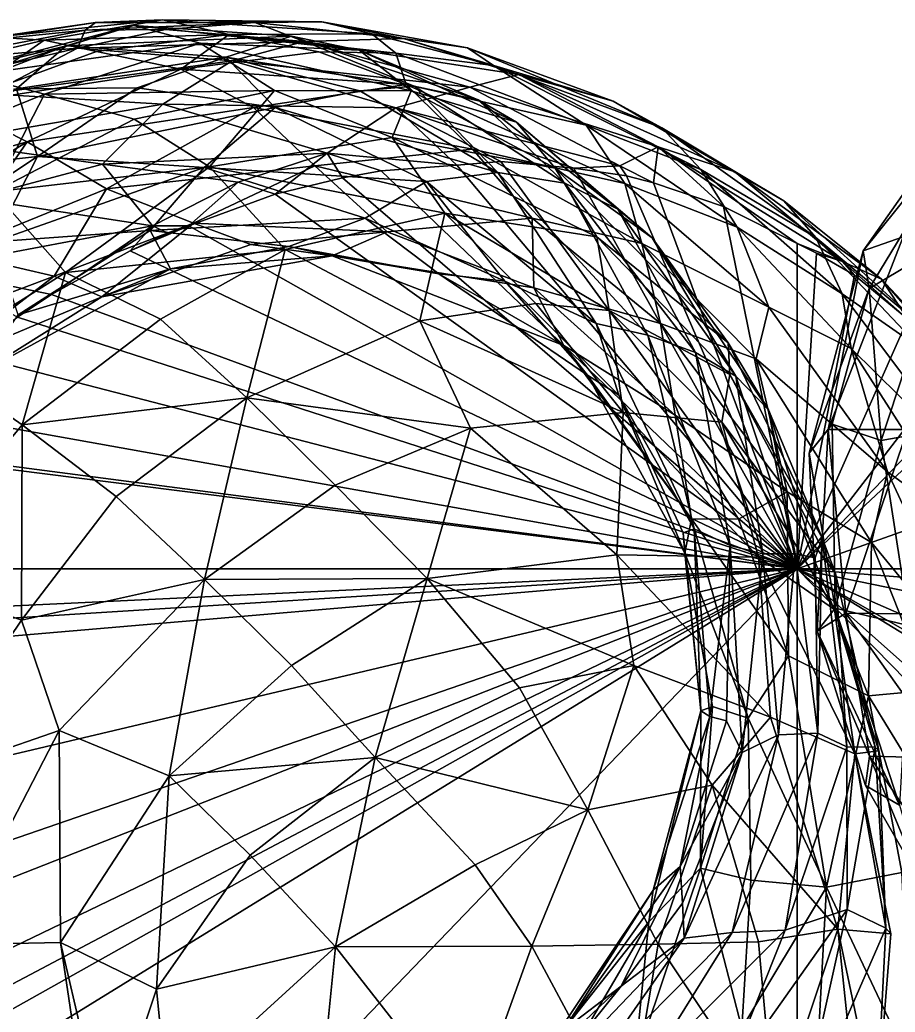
# Model space of a CAD drawing. Extents: x 373697 to 374058, y 6959904 to 6960301.
# Drawn here: x 373824.06 to 373846.05, y 6959984.51 to 6960009.44 of the extents above; entities that cross this region are included whole.
import ezdxf

# ---------------------------------------------------------------- set-up
doc = ezdxf.new("R2010")
doc.units = 0
doc.layers.add('Bht_Fk', color=7, linetype='CONTINUOUS')

msp = doc.modelspace()

# ---------------------------------------------------------------- linework, layer by layer
at = {"layer": 'Bht_Fk'}
for points in [[(373825.965, 6960009.377, 220.707), (373825.701, 6960009.181, 222.313), (373822.806, 6960008.89, 219.783)], [(373823.414, 6960009.005, 218.268), (373825.965, 6960009.377, 220.707), (373822.806, 6960008.89, 219.783)], [(373823.414, 6960009.005, 218.268), (373827.647, 6960009.444, 219.484), (373825.965, 6960009.377, 220.707)], [(373823.414, 6960009.005, 218.268), (373824.671, 6960008.934, 217.327), (373827.647, 6960009.444, 219.484)], [(373824.671, 6960008.934, 217.327), (373829.323, 6960009.075, 218.237), (373827.647, 6960009.444, 219.484)], [(373829.964, 6960009.377, 223.571), (373827.719, 6960009.201, 223.755), (373825.701, 6960009.181, 222.313)], [(373825.965, 6960009.377, 220.707), (373829.964, 6960009.377, 223.571), (373825.701, 6960009.181, 222.313)], [(373825.965, 6960009.377, 220.707), (373827.647, 6960009.444, 219.484), (373831.648, 6960009.397, 222.347)], [(373825.965, 6960009.377, 220.707), (373831.648, 6960009.397, 222.347), (373829.964, 6960009.377, 223.571)], [(373827.647, 6960009.444, 219.484), (373832.901, 6960009.091, 220.996), (373831.648, 6960009.397, 222.347)], [(373827.647, 6960009.444, 219.484), (373829.323, 6960009.075, 218.237), (373832.901, 6960009.091, 220.996)], [(373827.719, 6960009.201, 223.755), (373829.964, 6960009.377, 223.571), (373831.207, 6960008.903, 225.801)], [(373829.964, 6960009.377, 223.571), (373831.648, 6960009.397, 222.347), (373833.698, 6960008.977, 225.004)], [(373829.964, 6960009.377, 223.571), (373833.698, 6960008.977, 225.004), (373831.207, 6960008.903, 225.801)], [(373831.648, 6960009.397, 222.347), (373835.305, 6960008.739, 223.764), (373833.698, 6960008.977, 225.004)], [(373831.648, 6960009.397, 222.347), (373832.901, 6960009.091, 220.996), (373835.305, 6960008.739, 223.764)], [(373826.918, 6960009.306, 197.277), (373825.228, 6960008.792, 198.491), (373821.613, 6960007.904, 195.691)], [(373822.871, 6960008.053, 194.332), (373826.918, 6960009.306, 197.277), (373821.613, 6960007.904, 195.691)], [(373821.618, 6960008.404, 221.112), (373825.701, 6960009.181, 222.313), (373825.509, 6960008.734, 223.904)], [(373822.806, 6960008.89, 219.783), (373825.701, 6960009.181, 222.313), (373821.618, 6960008.404, 221.112)], [(373822.871, 6960008.053, 194.332), (373828.587, 6960008.861, 196.037), (373826.918, 6960009.306, 197.277)], [(373825.228, 6960008.792, 198.491), (373826.918, 6960009.306, 197.277), (373830.889, 6960009.034, 200.118)], [(373825.509, 6960008.734, 223.904), (373827.719, 6960009.201, 223.755), (373831.207, 6960008.903, 225.801)], [(373825.701, 6960009.181, 222.313), (373827.719, 6960009.201, 223.755), (373825.509, 6960008.734, 223.904)], [(373832.582, 6960008.68, 198.893), (373830.889, 6960009.034, 200.118), (373826.918, 6960009.306, 197.277)], [(373828.587, 6960008.861, 196.037), (373832.582, 6960008.68, 198.893), (373826.918, 6960009.306, 197.277)], [(373821.064, 6960008.081, 215.931), (373824.671, 6960008.934, 217.327), (373823.414, 6960009.005, 218.268)], [(373824.671, 6960008.934, 217.327), (373821.064, 6960008.081, 215.931), (373822.368, 6960007.328, 214.447)], [(373822.368, 6960007.328, 214.447), (373825.989, 6960008.649, 216.477), (373824.671, 6960008.934, 217.327)], [(373824.681, 6960007.578, 193.386), (373828.587, 6960008.861, 196.037), (373822.871, 6960008.053, 194.332)], [(373829.323, 6960009.075, 218.237), (373824.671, 6960008.934, 217.327), (373825.989, 6960008.649, 216.477)], [(373824.681, 6960007.578, 193.386), (373830.454, 6960007.669, 195.036), (373828.587, 6960008.861, 196.037)], [(373830.889, 6960009.034, 200.118), (373829.235, 6960008.507, 201.365), (373825.228, 6960008.792, 198.491)], [(373825.509, 6960008.734, 223.904), (373831.207, 6960008.903, 225.801), (373829.393, 6960008.414, 226.687)], [(373829.323, 6960009.075, 218.237), (373825.989, 6960008.649, 216.477), (373828.106, 6960008.205, 216.003)], [(373829.323, 6960009.075, 218.237), (373828.106, 6960008.205, 216.003), (373831.572, 6960008.642, 218.053)], [(373833.894, 6960007.658, 197.52), (373832.582, 6960008.68, 198.893), (373828.587, 6960008.861, 196.037)], [(373830.454, 6960007.669, 195.036), (373833.894, 6960007.658, 197.52), (373828.587, 6960008.861, 196.037)], [(373833.966, 6960007.78, 202.286), (373829.235, 6960008.507, 201.365), (373830.889, 6960009.034, 200.118)], [(373829.323, 6960009.075, 218.237), (373833.502, 6960008.603, 219.455), (373832.901, 6960009.091, 220.996)], [(373833.502, 6960008.603, 219.455), (373829.323, 6960009.075, 218.237), (373831.572, 6960008.642, 218.053)], [(373829.393, 6960008.414, 226.687), (373831.207, 6960008.903, 225.801), (373835.363, 6960007.749, 228.562)], [(373835.57, 6960007.434, 200.98), (373833.966, 6960007.78, 202.286), (373830.889, 6960009.034, 200.118)], [(373832.582, 6960008.68, 198.893), (373835.57, 6960007.434, 200.98), (373830.889, 6960009.034, 200.118)], [(373831.207, 6960008.903, 225.801), (373833.698, 6960008.977, 225.004), (373836.592, 6960008.073, 227.054)], [(373831.207, 6960008.903, 225.801), (373836.592, 6960008.073, 227.054), (373835.363, 6960007.749, 228.562)], [(373835.96, 6960008.3, 221.832), (373835.305, 6960008.739, 223.764), (373832.901, 6960009.091, 220.996)], [(373835.96, 6960008.3, 221.832), (373832.901, 6960009.091, 220.996), (373833.502, 6960008.603, 219.455)], [(373833.698, 6960008.977, 225.004), (373838.965, 6960007.4, 226.186), (373836.592, 6960008.073, 227.054)], [(373833.698, 6960008.977, 225.004), (373835.305, 6960008.739, 223.764), (373838.965, 6960007.4, 226.186)], [(373819.634, 6960007.348, 222.3), (373825.509, 6960008.734, 223.904), (373823.307, 6960007.585, 225.086)], [(373821.618, 6960008.404, 221.112), (373825.509, 6960008.734, 223.904), (373819.634, 6960007.348, 222.3)], [(373825.228, 6960008.792, 198.491), (373823.974, 6960007.71, 199.371), (373821.236, 6960007.26, 197.289)], [(373821.236, 6960007.26, 197.289), (373821.613, 6960007.904, 195.691), (373825.228, 6960008.792, 198.491)], [(373825.989, 6960008.649, 216.477), (373822.368, 6960007.328, 214.447), (373828.106, 6960008.205, 216.003)], [(373825.509, 6960008.734, 223.904), (373829.393, 6960008.414, 226.687), (373823.307, 6960007.585, 225.086)], [(373829.235, 6960008.507, 201.365), (373823.974, 6960007.71, 199.371), (373825.228, 6960008.792, 198.491)], [(373831.572, 6960008.642, 218.053), (373828.106, 6960008.205, 216.003), (373833.768, 6960007.822, 217.848)], [(373833.502, 6960008.603, 219.455), (373831.572, 6960008.642, 218.053), (373833.768, 6960007.822, 217.848)], [(373836.539, 6960006.869, 199.97), (373835.57, 6960007.434, 200.98), (373832.582, 6960008.68, 198.893)], [(373833.894, 6960007.658, 197.52), (373836.539, 6960006.869, 199.97), (373832.582, 6960008.68, 198.893)], [(373838.284, 6960006.8, 220.772), (373833.502, 6960008.603, 219.455), (373833.768, 6960007.822, 217.848)], [(373833.502, 6960008.603, 219.455), (373838.284, 6960006.8, 220.772), (373835.96, 6960008.3, 221.832)], [(373835.305, 6960008.739, 223.764), (373840.189, 6960006.728, 224.679), (373838.965, 6960007.4, 226.186)], [(373835.96, 6960008.3, 221.832), (373840.189, 6960006.728, 224.679), (373835.305, 6960008.739, 223.764)], [(373829.393, 6960008.414, 226.687), (373827.651, 6960007.324, 227.97), (373823.307, 6960007.585, 225.086)], [(373829.235, 6960008.507, 201.365), (373827.005, 6960007.736, 201.537), (373823.974, 6960007.71, 199.371)], [(373829.235, 6960008.507, 201.365), (373830.471, 6960007.24, 203.514), (373827.005, 6960007.736, 201.537)], [(373829.393, 6960008.414, 226.687), (373833.508, 6960007.231, 229.624), (373827.651, 6960007.324, 227.97)], [(373830.471, 6960007.24, 203.514), (373829.235, 6960008.507, 201.365), (373832.603, 6960007.657, 203.135)], [(373833.966, 6960007.78, 202.286), (373832.603, 6960007.657, 203.135), (373829.235, 6960008.507, 201.365)], [(373829.393, 6960008.414, 226.687), (373835.363, 6960007.749, 228.562), (373833.508, 6960007.231, 229.624)], [(373828.106, 6960008.205, 216.003), (373822.368, 6960007.328, 214.447), (373824.247, 6960006.38, 213.329)], [(373828.106, 6960008.205, 216.003), (373824.247, 6960006.38, 213.329), (373829.929, 6960007.242, 215.065)], [(373833.768, 6960007.822, 217.848), (373828.106, 6960008.205, 216.003), (373829.929, 6960007.242, 215.065)], [(373835.96, 6960008.3, 221.832), (373841.165, 6960005.687, 223.281), (373840.189, 6960006.728, 224.679)], [(373838.284, 6960006.8, 220.772), (373841.165, 6960005.687, 223.281), (373835.96, 6960008.3, 221.832)], [(373821.294, 6960006.211, 191.969), (373824.681, 6960007.578, 193.386), (373822.871, 6960008.053, 194.332)], [(373836.592, 6960008.073, 227.054), (373840.097, 6960006.25, 229.674), (373835.363, 6960007.749, 228.562)], [(373836.592, 6960008.073, 227.054), (373842.022, 6960005.628, 228.637), (373840.097, 6960006.25, 229.674)], [(373838.965, 6960007.4, 226.186), (373842.022, 6960005.628, 228.637), (373836.592, 6960008.073, 227.054)], [(373823.974, 6960007.71, 199.371), (373824.503, 6960006.011, 201.623), (373820.639, 6960005.581, 198.721)], [(373823.974, 6960007.71, 199.371), (373827.005, 6960007.736, 201.537), (373824.503, 6960006.011, 201.623)], [(373827.005, 6960007.736, 201.537), (373830.471, 6960007.24, 203.514), (373824.503, 6960006.011, 201.623)], [(373826.931, 6960006.949, 193.017), (373830.454, 6960007.669, 195.036), (373824.681, 6960007.578, 193.386)], [(373828.824, 6960005.747, 192.578), (373830.454, 6960007.669, 195.036), (373826.931, 6960006.949, 193.017)], [(373833.415, 6960006.485, 195.354), (373830.454, 6960007.669, 195.036), (373828.824, 6960005.747, 192.578)], [(373835.431, 6960006.195, 216.513), (373833.768, 6960007.822, 217.848), (373829.929, 6960007.242, 215.065)], [(373833.415, 6960006.485, 195.354), (373833.894, 6960007.658, 197.52), (373830.454, 6960007.669, 195.036)], [(373836.069, 6960005.604, 204.884), (373830.471, 6960007.24, 203.514), (373832.603, 6960007.657, 203.135)], [(373836.069, 6960005.604, 204.884), (373832.603, 6960007.657, 203.135), (373833.966, 6960007.78, 202.286)], [(373837.512, 6960005.72, 198.662), (373833.894, 6960007.658, 197.52), (373833.415, 6960006.485, 195.354)], [(373835.363, 6960007.749, 228.562), (373839.134, 6960005.773, 231.24), (373833.508, 6960007.231, 229.624)], [(373839.255, 6960005.335, 219.317), (373833.768, 6960007.822, 217.848), (373835.431, 6960006.195, 216.513)], [(373833.768, 6960007.822, 217.848), (373839.255, 6960005.335, 219.317), (373838.284, 6960006.8, 220.772)], [(373837.512, 6960005.72, 198.662), (373836.539, 6960006.869, 199.97), (373833.894, 6960007.658, 197.52)], [(373837.752, 6960005.339, 203.577), (373836.069, 6960005.604, 204.884), (373833.966, 6960007.78, 202.286)], [(373837.752, 6960005.339, 203.577), (373833.966, 6960007.78, 202.286), (373835.57, 6960007.434, 200.98)], [(373840.097, 6960006.25, 229.674), (373839.134, 6960005.773, 231.24), (373835.363, 6960007.749, 228.562)], [(373848.081, 6960007.672, 122.007), (373848.216, 6960007.34, 123.785), (373845.244, 6960003.637, 121.158)], [(373846.246, 6960003.989, 119.556), (373848.081, 6960007.672, 122.007), (373845.244, 6960003.637, 121.158)], [(373824.681, 6960007.578, 193.386), (373821.294, 6960006.211, 191.969), (373823.41, 6960005.122, 191.032)], [(373823.307, 6960007.585, 225.086), (373827.651, 6960007.324, 227.97), (373822.151, 6960006.376, 226.335)], [(373826.931, 6960006.949, 193.017), (373824.681, 6960007.578, 193.386), (373823.41, 6960005.122, 191.032)], [(373839.079, 6960004.682, 202.34), (373835.57, 6960007.434, 200.98), (373836.539, 6960006.869, 199.97)], [(373837.752, 6960005.339, 203.577), (373835.57, 6960007.434, 200.98), (373839.079, 6960004.682, 202.34)], [(373843.252, 6960004.893, 226.86), (373842.022, 6960005.628, 228.637), (373838.965, 6960007.4, 226.186)], [(373840.189, 6960006.728, 224.679), (373843.252, 6960004.893, 226.86), (373838.965, 6960007.4, 226.186)], [(373822.368, 6960007.328, 214.447), (373818.642, 6960004.81, 211.856), (373824.247, 6960006.38, 213.329)], [(373826.138, 6960005.82, 229.219), (373822.151, 6960006.376, 226.335), (373827.651, 6960007.324, 227.97)], [(373824.247, 6960006.38, 213.329), (373826.239, 6960005.197, 212.279), (373829.929, 6960007.242, 215.065)], [(373830.471, 6960007.24, 203.514), (373828.695, 6960005.737, 204.562), (373824.503, 6960006.011, 201.623)], [(373831.781, 6960006.09, 230.833), (373826.138, 6960005.82, 229.219), (373827.651, 6960007.324, 227.97)], [(373829.929, 6960007.242, 215.065), (373826.239, 6960005.197, 212.279), (373831.471, 6960005.779, 213.793)], [(373833.508, 6960007.231, 229.624), (373831.781, 6960006.09, 230.833), (373827.651, 6960007.324, 227.97)], [(373834.273, 6960005.381, 206.004), (373828.695, 6960005.737, 204.562), (373830.471, 6960007.24, 203.514)], [(373829.929, 6960007.242, 215.065), (373831.471, 6960005.779, 213.793), (373835.431, 6960006.195, 216.513)], [(373834.273, 6960005.381, 206.004), (373830.471, 6960007.24, 203.514), (373836.069, 6960005.604, 204.884)], [(373831.781, 6960006.09, 230.833), (373833.508, 6960007.231, 229.624), (373835.035, 6960005.795, 231.517)], [(373836.146, 6960005.887, 231.517), (373835.035, 6960005.795, 231.517), (373833.508, 6960007.231, 229.624)], [(373837.98, 6960005.718, 231.517), (373836.146, 6960005.887, 231.517), (373833.508, 6960007.231, 229.624)], [(373839.134, 6960005.773, 231.24), (373837.98, 6960005.718, 231.517), (373833.508, 6960007.231, 229.624)], [(373845.244, 6960003.637, 121.158), (373848.216, 6960007.34, 123.785), (373845.4, 6960002.696, 122.855)], [(373845.4, 6960002.696, 122.855), (373848.216, 6960007.34, 123.785), (373847.333, 6960003.839, 125.102)], [(373828.824, 6960005.747, 192.578), (373826.931, 6960006.949, 193.017), (373823.41, 6960005.122, 191.032)], [(373839.941, 6960003.965, 200.664), (373839.079, 6960004.682, 202.34), (373836.539, 6960006.869, 199.97)], [(373837.512, 6960005.72, 198.662), (373839.941, 6960003.965, 200.664), (373836.539, 6960006.869, 199.97)], [(373838.284, 6960006.8, 220.772), (373839.255, 6960005.335, 219.317), (373842.078, 6960004.23, 221.796)], [(373842.078, 6960004.23, 221.796), (373841.165, 6960005.687, 223.281), (373838.284, 6960006.8, 220.772)], [(373844.055, 6960003.974, 225.74), (373843.252, 6960004.893, 226.86), (373840.189, 6960006.728, 224.679)], [(373841.165, 6960005.687, 223.281), (373844.055, 6960003.974, 225.74), (373840.189, 6960006.728, 224.679)], [(373818.642, 6960004.81, 211.856), (373820.881, 6960004.33, 211.385), (373824.247, 6960006.38, 213.329)], [(373824.247, 6960006.38, 213.329), (373820.881, 6960004.33, 211.385), (373822.327, 6960003.606, 210.72)], [(373822.151, 6960006.376, 226.335), (373826.138, 6960005.82, 229.219), (373822.899, 6960004.952, 228.526)], [(373822.327, 6960003.606, 210.72), (373826.239, 6960005.197, 212.279), (373824.247, 6960006.38, 213.329)], [(373828.824, 6960005.747, 192.578), (373834.74, 6960004.586, 194.321), (373833.415, 6960006.485, 195.354)], [(373838.558, 6960003.992, 197.184), (373837.512, 6960005.72, 198.662), (373833.415, 6960006.485, 195.354)], [(373833.415, 6960006.485, 195.354), (373834.74, 6960004.586, 194.321), (373838.558, 6960003.992, 197.184)], [(373835.431, 6960006.195, 216.513), (373831.471, 6960005.779, 213.793), (373836.931, 6960004.457, 215.571)], [(373835.431, 6960006.195, 216.513), (373836.931, 6960004.457, 215.571), (373839.689, 6960003.821, 217.716)], [(373835.431, 6960006.195, 216.513), (373839.689, 6960003.821, 217.716), (373839.255, 6960005.335, 219.317)], [(373839.975, 6960005.346, 231.517), (373839.134, 6960005.773, 231.24), (373840.097, 6960006.25, 229.674)], [(373841.735, 6960004.749, 231.517), (373839.975, 6960005.346, 231.517), (373840.097, 6960006.25, 229.674)], [(373840.097, 6960006.25, 229.674), (373843.587, 6960003.82, 231.517), (373841.735, 6960004.749, 231.517)], [(373844.73, 6960003.371, 231.181), (373843.587, 6960003.82, 231.517), (373840.097, 6960006.25, 229.674)], [(373840.097, 6960006.25, 229.674), (373842.022, 6960005.628, 228.637), (373844.73, 6960003.371, 231.181)], [(373824.503, 6960006.011, 201.623), (373823.405, 6960003.866, 202.56), (373820.537, 6960003.367, 200.37)], [(373820.639, 6960005.581, 198.721), (373824.503, 6960006.011, 201.623), (373820.537, 6960003.367, 200.37)], [(373828.695, 6960005.737, 204.562), (373823.405, 6960003.866, 202.56), (373824.503, 6960006.011, 201.623)], [(373831.781, 6960006.09, 230.833), (373829.543, 6960005.362, 231.013), (373826.138, 6960005.82, 229.219)], [(373830.473, 6960005.064, 231.517), (373829.543, 6960005.362, 231.013), (373831.781, 6960006.09, 230.833)], [(373832.169, 6960005.475, 231.517), (373830.473, 6960005.064, 231.517), (373831.781, 6960006.09, 230.833)], [(373833.141, 6960005.652, 231.517), (373832.169, 6960005.475, 231.517), (373831.781, 6960006.09, 230.833)], [(373835.035, 6960005.795, 231.517), (373833.141, 6960005.652, 231.517), (373831.781, 6960006.09, 230.833)], [(373836.146, 6960005.887, 231.517), (373843.587, 6959995.65, 231.517), (373835.035, 6960005.795, 231.517)], [(373836.146, 6960005.887, 231.517), (373837.98, 6960005.718, 231.517), (373843.587, 6959995.65, 231.517)], [(373826.138, 6960005.82, 229.219), (373827.395, 6960004.266, 231.255), (373822.899, 6960004.952, 228.526)], [(373828.695, 6960005.737, 204.562), (373827.336, 6960004.153, 205.443), (373823.405, 6960003.866, 202.56)], [(373828.824, 6960005.747, 192.578), (373823.41, 6960005.122, 191.032), (373825.208, 6960003.096, 189.979)], [(373830.729, 6960003.676, 191.739), (373828.824, 6960005.747, 192.578), (373825.208, 6960003.096, 189.979)], [(373826.138, 6960005.82, 229.219), (373829.543, 6960005.362, 231.013), (373827.395, 6960004.266, 231.255)], [(373831.471, 6960005.779, 213.793), (373826.239, 6960005.197, 212.279), (373828.425, 6960004.336, 211.412)], [(373832.735, 6960004.46, 207.351), (373827.336, 6960004.153, 205.443), (373828.695, 6960005.737, 204.562)], [(373833.289, 6960004.117, 212.449), (373831.471, 6960005.779, 213.793), (373828.425, 6960004.336, 211.412)], [(373834.273, 6960005.381, 206.004), (373832.735, 6960004.46, 207.351), (373828.695, 6960005.737, 204.562)], [(373828.824, 6960005.747, 192.578), (373830.729, 6960003.676, 191.739), (373834.74, 6960004.586, 194.321)], [(373836.931, 6960004.457, 215.571), (373831.471, 6960005.779, 213.793), (373833.289, 6960004.117, 212.449)], [(373833.141, 6960005.652, 231.517), (373843.587, 6959995.65, 231.517), (373832.169, 6960005.475, 231.517)], [(373835.035, 6960005.795, 231.517), (373843.587, 6959995.65, 231.517), (373833.141, 6960005.652, 231.517)], [(373838.542, 6960001.816, 207.541), (373834.273, 6960005.381, 206.004), (373836.069, 6960005.604, 204.884)], [(373839.84, 6960001.522, 206.13), (373836.069, 6960005.604, 204.884), (373837.752, 6960005.339, 203.577)], [(373839.84, 6960001.522, 206.13), (373838.542, 6960001.816, 207.541), (373836.069, 6960005.604, 204.884)], [(373841.854, 6960001.325, 199.653), (373839.941, 6960003.965, 200.664), (373837.512, 6960005.72, 198.662)], [(373838.558, 6960003.992, 197.184), (373841.854, 6960001.325, 199.653), (373837.512, 6960005.72, 198.662)], [(373839.304, 6960005.526, 231.517), (373837.98, 6960005.718, 231.517), (373839.134, 6960005.773, 231.24)], [(373837.98, 6960005.718, 231.517), (373839.304, 6960005.526, 231.517), (373843.587, 6959995.65, 231.517)], [(373839.975, 6960005.346, 231.517), (373839.304, 6960005.526, 231.517), (373839.134, 6960005.773, 231.24)], [(373844.717, 6960002.559, 224.175), (373844.055, 6960003.974, 225.74), (373841.165, 6960005.687, 223.281)], [(373844.717, 6960002.559, 224.175), (373841.165, 6960005.687, 223.281), (373842.078, 6960004.23, 221.796)], [(373842.022, 6960005.628, 228.637), (373845.702, 6960002.931, 229.626), (373844.73, 6960003.371, 231.181)], [(373845.702, 6960002.931, 229.626), (373842.022, 6960005.628, 228.637), (373843.252, 6960004.893, 226.86)], [(373827.395, 6960004.266, 231.255), (373829.543, 6960005.362, 231.013), (373828.306, 6960004.268, 231.517)], [(373830.473, 6960005.064, 231.517), (373828.306, 6960004.268, 231.517), (373829.543, 6960005.362, 231.013)], [(373832.169, 6960005.475, 231.517), (373843.587, 6959995.65, 231.517), (373830.473, 6960005.064, 231.517)], [(373836.24, 6960002.88, 208.576), (373832.735, 6960004.46, 207.351), (373834.273, 6960005.381, 206.004)], [(373836.24, 6960002.88, 208.576), (373834.273, 6960005.381, 206.004), (373838.542, 6960001.816, 207.541)], [(373839.975, 6960005.346, 231.517), (373843.587, 6959995.65, 231.517), (373839.304, 6960005.526, 231.517)], [(373823.41, 6960005.122, 191.032), (373821.744, 6960000.917, 188.526), (373825.208, 6960003.096, 189.979)], [(373826.239, 6960005.197, 212.279), (373822.327, 6960003.606, 210.72), (373824.924, 6960003.002, 209.94)], [(373828.425, 6960004.336, 211.412), (373826.239, 6960005.197, 212.279), (373824.924, 6960003.002, 209.94)], [(373837.752, 6960005.339, 203.577), (373839.079, 6960004.682, 202.34), (373841.033, 6960001.084, 204.646)], [(373841.033, 6960001.084, 204.646), (373839.84, 6960001.522, 206.13), (373837.752, 6960005.339, 203.577)], [(373842.877, 6960002.22, 220.289), (373839.255, 6960005.335, 219.317), (373839.689, 6960003.821, 217.716)], [(373842.078, 6960004.23, 221.796), (373839.255, 6960005.335, 219.317), (373842.877, 6960002.22, 220.289)], [(373841.735, 6960004.749, 231.517), (373843.587, 6959995.65, 231.517), (373839.975, 6960005.346, 231.517)], [(373822.899, 6960004.952, 228.526), (373827.395, 6960004.266, 231.255), (373821.691, 6960003.192, 229.533)], [(373830.473, 6960005.064, 231.517), (373843.587, 6959995.65, 231.517), (373828.306, 6960004.268, 231.517)], [(373843.252, 6960004.893, 226.86), (373846.806, 6960001.676, 228.199), (373845.702, 6960002.931, 229.626)], [(373844.055, 6960003.974, 225.74), (373846.806, 6960001.676, 228.199), (373843.252, 6960004.893, 226.86)], [(373842.045, 6960000.491, 203.09), (373841.033, 6960001.084, 204.646), (373839.079, 6960004.682, 202.34)], [(373839.941, 6960003.965, 200.664), (373842.045, 6960000.491, 203.09), (373839.079, 6960004.682, 202.34)], [(373843.587, 6960003.82, 231.517), (373843.587, 6959995.65, 231.517), (373841.735, 6960004.749, 231.517)], [(373832.735, 6960004.46, 207.351), (373830.82, 6960003.746, 208.188), (373827.336, 6960004.153, 205.443)], [(373830.729, 6960003.676, 191.739), (373834.11, 6960001.881, 192.064), (373834.74, 6960004.586, 194.321)], [(373834.585, 6960003.061, 209.812), (373830.82, 6960003.746, 208.188), (373832.735, 6960004.46, 207.351)], [(373834.585, 6960003.061, 209.812), (373832.735, 6960004.46, 207.351), (373836.24, 6960002.88, 208.576)], [(373836.931, 6960004.457, 215.571), (373833.289, 6960004.117, 212.449), (373836.969, 6960002.713, 213.567)], [(373837.022, 6960002.318, 194.059), (373834.74, 6960004.586, 194.321), (373834.11, 6960001.881, 192.064)], [(373838.867, 6960002.137, 195.434), (373838.558, 6960003.992, 197.184), (373834.74, 6960004.586, 194.321)], [(373837.022, 6960002.318, 194.059), (373838.867, 6960002.137, 195.434), (373834.74, 6960004.586, 194.321)], [(373840.155, 6960001.812, 216.123), (373836.931, 6960004.457, 215.571), (373836.969, 6960002.713, 213.567)], [(373839.689, 6960003.821, 217.716), (373836.931, 6960004.457, 215.571), (373840.155, 6960001.812, 216.123)], [(373821.691, 6960003.192, 229.533), (373827.395, 6960004.266, 231.255), (373824.855, 6960002.541, 231.517)], [(373824.02, 6960002.028, 204.816), (373823.405, 6960003.866, 202.56), (373827.336, 6960004.153, 205.443)], [(373827.336, 6960004.153, 205.443), (373827.843, 6960003.186, 207.5), (373824.02, 6960002.028, 204.816)], [(373826.836, 6960003.639, 231.517), (373824.855, 6960002.541, 231.517), (373827.395, 6960004.266, 231.255)], [(373828.425, 6960004.336, 211.412), (373824.924, 6960003.002, 209.94), (373826.118, 6960002.485, 208.756)], [(373829.865, 6960003.797, 210.632), (373828.425, 6960004.336, 211.412), (373826.118, 6960002.485, 208.756)], [(373827.785, 6960004.083, 231.517), (373828.306, 6960004.268, 231.517), (373826.836, 6960003.639, 231.517)], [(373828.306, 6960004.268, 231.517), (373843.587, 6959995.65, 231.517), (373826.836, 6960003.639, 231.517)], [(373826.836, 6960003.639, 231.517), (373827.395, 6960004.266, 231.255), (373827.785, 6960004.083, 231.517)], [(373830.82, 6960003.746, 208.188), (373827.843, 6960003.186, 207.5), (373827.336, 6960004.153, 205.443)], [(373827.785, 6960004.083, 231.517), (373827.395, 6960004.266, 231.255), (373828.306, 6960004.268, 231.517)], [(373833.289, 6960004.117, 212.449), (373828.425, 6960004.336, 211.412), (373829.865, 6960003.797, 210.632)], [(373833.289, 6960004.117, 212.449), (373829.865, 6960003.797, 210.632), (373831.903, 6960003.516, 210.118)], [(373836.969, 6960002.713, 213.567), (373833.289, 6960004.117, 212.449), (373831.903, 6960003.516, 210.118)], [(373844.944, 6960001.188, 222.536), (373842.078, 6960004.23, 221.796), (373842.877, 6960002.22, 220.289)], [(373842.078, 6960004.23, 221.796), (373844.944, 6960001.188, 222.536), (373844.717, 6960002.559, 224.175)], [(373841.854, 6960001.325, 199.653), (373838.558, 6960003.992, 197.184), (373841.896, 6960000.53, 197.929)], [(373841.896, 6960000.53, 197.929), (373838.558, 6960003.992, 197.184), (373838.867, 6960002.137, 195.434)], [(373842.867, 6959999.645, 201.289), (373842.045, 6960000.491, 203.09), (373839.941, 6960003.965, 200.664)], [(373841.854, 6960001.325, 199.653), (373842.867, 6959999.645, 201.289), (373839.941, 6960003.965, 200.664)], [(373844.055, 6960003.974, 225.74), (373846.707, 6960001.171, 226.426), (373846.806, 6960001.676, 228.199)], [(373844.717, 6960002.559, 224.175), (373846.707, 6960001.171, 226.426), (373844.055, 6960003.974, 225.74)], [(373844.362, 6959999.148, 119.141), (373846.246, 6960003.989, 119.556), (373845.244, 6960003.637, 121.158)], [(373846.361, 6959999.147, 118.058), (373846.246, 6960003.989, 119.556), (373844.362, 6959999.148, 119.141)], [(373826.836, 6960003.639, 231.517), (373843.587, 6959995.65, 231.517), (373824.855, 6960002.541, 231.517)], [(373825.208, 6960003.096, 189.979), (373827.595, 6960001.925, 189.807), (373830.729, 6960003.676, 191.739)], [(373831.903, 6960003.516, 210.118), (373829.865, 6960003.797, 210.632), (373826.118, 6960002.485, 208.756)], [(373830.729, 6960003.676, 191.739), (373827.595, 6960001.925, 189.807), (373829.761, 6959999.943, 189.398)], [(373831.903, 6960003.516, 210.118), (373827.843, 6960003.186, 207.5), (373830.82, 6960003.746, 208.188)], [(373834.11, 6960001.881, 192.064), (373830.729, 6960003.676, 191.739), (373829.761, 6959999.943, 189.398)], [(373831.903, 6960003.516, 210.118), (373830.82, 6960003.746, 208.188), (373834.585, 6960003.061, 209.812)], [(373842.556, 6960000.927, 218.46), (373839.689, 6960003.821, 217.716), (373840.155, 6960001.812, 216.123)], [(373842.877, 6960002.22, 220.289), (373839.689, 6960003.821, 217.716), (373842.556, 6960000.927, 218.46)], [(373843.587, 6959995.65, 231.517), (373843.587, 6960003.82, 231.517), (373844.07, 6960003.578, 231.517)], [(373844.73, 6960003.371, 231.181), (373844.07, 6960003.578, 231.517), (373843.587, 6960003.82, 231.517)], [(373844.362, 6959999.148, 119.141), (373845.244, 6960003.637, 121.158), (373843.891, 6959998.556, 120.825)], [(373845.244, 6960003.637, 121.158), (373845.4, 6960002.696, 122.855), (373843.891, 6959998.556, 120.825)], [(373845.699, 6959998.873, 124.352), (373845.4, 6960002.696, 122.855), (373847.333, 6960003.839, 125.102)], [(373848.463, 6959999.364, 127.057), (373845.699, 6959998.873, 124.352), (373847.333, 6960003.839, 125.102)], [(373822.327, 6960003.606, 210.72), (373819.846, 6960001.088, 208.709), (373824.924, 6960003.002, 209.94)], [(373831.903, 6960003.516, 210.118), (373826.118, 6960002.485, 208.756), (373827.843, 6960003.186, 207.5)], [(373837.725, 6960001.258, 212.011), (373831.903, 6960003.516, 210.118), (373834.585, 6960003.061, 209.812)], [(373837.725, 6960001.258, 212.011), (373836.969, 6960002.713, 213.567), (373831.903, 6960003.516, 210.118)], [(373843.587, 6959995.65, 231.517), (373844.07, 6960003.578, 231.517), (373845.029, 6960003.027, 231.517)], [(373845.029, 6960003.027, 231.517), (373844.07, 6960003.578, 231.517), (373844.73, 6960003.371, 231.181)], [(373844.73, 6960003.371, 231.181), (373845.702, 6960002.931, 229.626), (373846.369, 6960001.924, 231.517)], [(373845.029, 6960003.027, 231.517), (373844.73, 6960003.371, 231.181), (373846.369, 6960001.924, 231.517)], [(373824.855, 6960002.541, 231.517), (373824.002, 6960001.976, 231.517), (373821.691, 6960003.192, 229.533)], [(373827.843, 6960003.186, 207.5), (373823.027, 6960000.551, 206.191), (373824.02, 6960002.028, 204.816)], [(373826.118, 6960002.485, 208.756), (373823.027, 6960000.551, 206.191), (373827.843, 6960003.186, 207.5)], [(373824.924, 6960003.002, 209.94), (373819.846, 6960001.088, 208.709), (373821.964, 6960000.731, 207.908)], [(373825.208, 6960003.096, 189.979), (373821.744, 6960000.917, 188.526), (373824.116, 6959999.266, 188.021)], [(373824.924, 6960003.002, 209.94), (373821.964, 6960000.731, 207.908), (373826.118, 6960002.485, 208.756)], [(373827.595, 6960001.925, 189.807), (373825.208, 6960003.096, 189.979), (373824.116, 6959999.266, 188.021)], [(373838.323, 6960000.513, 210.168), (373834.585, 6960003.061, 209.812), (373836.24, 6960002.88, 208.576)], [(373838.323, 6960000.513, 210.168), (373837.725, 6960001.258, 212.011), (373834.585, 6960003.061, 209.812)], [(373839.108, 6960000.014, 208.986), (373838.323, 6960000.513, 210.168), (373836.24, 6960002.88, 208.576)], [(373838.542, 6960001.816, 207.541), (373839.108, 6960000.014, 208.986), (373836.24, 6960002.88, 208.576)], [(373843.587, 6959995.65, 231.517), (373845.029, 6960003.027, 231.517), (373846.369, 6960001.924, 231.517)], [(373847.619, 6960000.881, 231.517), (373846.369, 6960001.924, 231.517), (373845.702, 6960002.931, 229.626)], [(373847.619, 6960000.881, 231.517), (373845.702, 6960002.931, 229.626), (373849.223, 6959999.042, 230.748)], [(373846.806, 6960001.676, 228.199), (373849.223, 6959999.042, 230.748), (373845.702, 6960002.931, 229.626)], [(373836.969, 6960002.713, 213.567), (373837.725, 6960001.258, 212.011), (373840.522, 6959999.505, 214.455)], [(373840.522, 6959999.505, 214.455), (373840.155, 6960001.812, 216.123), (373836.969, 6960002.713, 213.567)], [(373844.465, 6959999.28, 122.496), (373843.891, 6959998.556, 120.825), (373845.4, 6960002.696, 122.855)], [(373844.465, 6959999.28, 122.496), (373845.4, 6960002.696, 122.855), (373845.699, 6959998.873, 124.352)], [(373821.964, 6960000.731, 207.908), (373823.027, 6960000.551, 206.191), (373826.118, 6960002.485, 208.756)], [(373824.002, 6960001.976, 231.517), (373824.855, 6960002.541, 231.517), (373843.587, 6959995.65, 231.517)], [(373844.717, 6960002.559, 224.175), (373847.999, 6959998.165, 224.984), (373846.707, 6960001.171, 226.426)], [(373844.717, 6960002.559, 224.175), (373844.944, 6960001.188, 222.536), (373847.999, 6959998.165, 224.984)], [(373834.11, 6960001.881, 192.064), (373839.218, 6959999.579, 193.783), (373837.022, 6960002.318, 194.059)], [(373838.867, 6960002.137, 195.434), (373837.022, 6960002.318, 194.059), (373839.218, 6959999.579, 193.783)], [(373838.867, 6960002.137, 195.434), (373841.692, 6959999.329, 196.169), (373841.896, 6960000.53, 197.929)], [(373838.867, 6960002.137, 195.434), (373839.218, 6959999.579, 193.783), (373841.692, 6959999.329, 196.169)], [(373845.856, 6959998.084, 221.037), (373842.877, 6960002.22, 220.289), (373842.556, 6960000.927, 218.46)], [(373845.856, 6959998.084, 221.037), (373844.944, 6960001.188, 222.536), (373842.877, 6960002.22, 220.289)], [(373824.002, 6960001.976, 231.517), (373843.587, 6959995.65, 231.517), (373822.642, 6960001.069, 231.517)], [(373829.761, 6959999.943, 189.398), (373827.595, 6960001.925, 189.807), (373824.116, 6959999.266, 188.021)], [(373835.382, 6959999.184, 191.147), (373834.11, 6960001.881, 192.064), (373829.761, 6959999.943, 189.398)], [(373834.11, 6960001.881, 192.064), (373835.382, 6959999.184, 191.147), (373839.218, 6959999.579, 193.783)], [(373847.619, 6960000.881, 231.517), (373843.587, 6959995.65, 231.517), (373846.369, 6960001.924, 231.517)], [(373841.002, 6959996.654, 207.978), (373838.542, 6960001.816, 207.541), (373839.84, 6960001.522, 206.13)], [(373841.002, 6959996.654, 207.978), (373839.108, 6960000.014, 208.986), (373838.542, 6960001.816, 207.541)], [(373843.34, 6959997.58, 216.948), (373840.155, 6960001.812, 216.123), (373840.522, 6959999.505, 214.455)], [(373843.34, 6959997.58, 216.948), (373842.556, 6960000.927, 218.46), (373840.155, 6960001.812, 216.123)], [(373841.908, 6959996.237, 206.315), (373839.84, 6960001.522, 206.13), (373841.033, 6960001.084, 204.646)], [(373841.908, 6959996.237, 206.315), (373841.002, 6959996.654, 207.978), (373839.84, 6960001.522, 206.13)], [(373837.725, 6960001.258, 212.011), (373838.323, 6960000.513, 210.168), (373840.932, 6959996.907, 212.782)], [(373840.522, 6959999.505, 214.455), (373837.725, 6960001.258, 212.011), (373840.932, 6959996.907, 212.782)], [(373844.213, 6959996.43, 200.426), (373842.867, 6959999.645, 201.289), (373841.854, 6960001.325, 199.653)], [(373841.896, 6960000.53, 197.929), (373844.213, 6959996.43, 200.426), (373841.854, 6960001.325, 199.653)], [(373844.944, 6960001.188, 222.536), (373847.866, 6959996.617, 223.252), (373847.999, 6959998.165, 224.984)], [(373845.856, 6959998.084, 221.037), (373847.866, 6959996.617, 223.252), (373844.944, 6960001.188, 222.536)], [(373822.642, 6960001.069, 231.517), (373843.587, 6959995.65, 231.517), (373820.935, 6959999.698, 231.517)], [(373824.116, 6959999.266, 188.021), (373821.744, 6960000.917, 188.526), (373821.007, 6959995.491, 186.484)], [(373841.908, 6959996.237, 206.315), (373841.033, 6960001.084, 204.646), (373842.721, 6959996.023, 204.692)], [(373841.033, 6960001.084, 204.646), (373842.045, 6960000.491, 203.09), (373842.721, 6959996.023, 204.692)], [(373845.452, 6959996.308, 219.167), (373842.556, 6960000.927, 218.46), (373843.34, 6959997.58, 216.948)], [(373845.856, 6959998.084, 221.037), (373842.556, 6960000.927, 218.46), (373845.452, 6959996.308, 219.167)], [(373843.587, 6959995.65, 231.517), (373847.619, 6960000.881, 231.517), (373848.101, 6960000.342, 231.517)], [(373840.769, 6959996.041, 210.81), (373838.323, 6960000.513, 210.168), (373839.108, 6960000.014, 208.986)], [(373840.932, 6959996.907, 212.782), (373838.323, 6960000.513, 210.168), (373840.769, 6959996.041, 210.81)], [(373844.553, 6959995.533, 198.638), (373841.896, 6960000.53, 197.929), (373841.692, 6959999.329, 196.169)], [(373844.213, 6959996.43, 200.426), (373841.896, 6960000.53, 197.929), (373844.553, 6959995.533, 198.638)], [(373843.534, 6959996.025, 203.089), (373842.045, 6960000.491, 203.09), (373842.867, 6959999.645, 201.289)], [(373843.534, 6959996.025, 203.089), (373842.721, 6959996.023, 204.692), (373842.045, 6960000.491, 203.09)], [(373843.587, 6959995.65, 231.517), (373848.101, 6960000.342, 231.517), (373848.326, 6960000.089, 231.517)], [(373824.116, 6959999.266, 188.021), (373826.479, 6959997.462, 187.63), (373829.761, 6959999.943, 189.398)], [(373826.479, 6959997.462, 187.63), (373828.703, 6959995.38, 187.271), (373829.761, 6959999.943, 189.398)], [(373831.983, 6959997.746, 189.078), (373829.761, 6959999.943, 189.398), (373828.703, 6959995.38, 187.271)], [(373829.761, 6959999.943, 189.398), (373831.983, 6959997.746, 189.078), (373835.382, 6959999.184, 191.147)], [(373840.721, 6959996.556, 209.356), (373839.108, 6960000.014, 208.986), (373841.002, 6959996.654, 207.978)], [(373840.721, 6959996.556, 209.356), (373840.769, 6959996.041, 210.81), (373839.108, 6960000.014, 208.986)], [(373848.326, 6960000.089, 231.517), (373850.029, 6959997.938, 231.517), (373843.587, 6959995.65, 231.517)], [(373820.935, 6959999.698, 231.517), (373843.587, 6959995.65, 231.517), (373819.867, 6959998.744, 231.517)], [(373844.036, 6959995.921, 201.827), (373843.534, 6959996.025, 203.089), (373842.867, 6959999.645, 201.289)], [(373844.036, 6959995.921, 201.827), (373842.867, 6959999.645, 201.289), (373844.213, 6959996.43, 200.426)], [(373839.055, 6959995.998, 191.656), (373839.218, 6959999.579, 193.783), (373835.382, 6959999.184, 191.147)], [(373842.615, 6959995.94, 194.717), (373839.218, 6959999.579, 193.783), (373839.055, 6959995.998, 191.656)], [(373841.692, 6959999.329, 196.169), (373839.218, 6959999.579, 193.783), (373842.615, 6959995.94, 194.717)], [(373842.117, 6959996.895, 214.843), (373840.522, 6959999.505, 214.455), (373840.932, 6959996.907, 212.782)], [(373843.34, 6959997.58, 216.948), (373840.522, 6959999.505, 214.455), (373842.117, 6959996.895, 214.843)], [(373824.102, 6959994.353, 186.28), (373824.116, 6959999.266, 188.021), (373821.007, 6959995.491, 186.484)], [(373826.479, 6959997.462, 187.63), (373824.116, 6959999.266, 188.021), (373824.102, 6959994.353, 186.28)], [(373835.382, 6959999.184, 191.147), (373831.983, 6959997.746, 189.078), (373834.297, 6959995.404, 188.879)], [(373834.297, 6959995.404, 188.879), (373839.055, 6959995.998, 191.656), (373835.382, 6959999.184, 191.147)], [(373841.692, 6959999.329, 196.169), (373844.524, 6959994.625, 196.855), (373844.553, 6959995.533, 198.638)], [(373842.615, 6959995.94, 194.717), (373844.524, 6959994.625, 196.855), (373841.692, 6959999.329, 196.169)], [(373844.543, 6959994.657, 122.386), (373843.891, 6959998.556, 120.825), (373844.465, 6959999.28, 122.496)], [(373844.086, 6959994.078, 120.351), (373844.362, 6959999.148, 119.141), (373843.891, 6959998.556, 120.825)], [(373844.812, 6959994.533, 118.675), (373844.362, 6959999.148, 119.141), (373844.086, 6959994.078, 120.351)], [(373844.812, 6959994.533, 118.675), (373846.361, 6959999.147, 118.058), (373844.362, 6959999.148, 119.141)], [(373844.543, 6959994.657, 122.386), (373844.465, 6959999.28, 122.496), (373845.699, 6959998.873, 124.352)], [(373847.704, 6959994.503, 117.771), (373846.361, 6959999.147, 118.058), (373844.812, 6959994.533, 118.675)], [(373846.418, 6959994.215, 124.872), (373845.699, 6959998.873, 124.352), (373848.463, 6959999.364, 127.057)], [(373846.418, 6959994.215, 124.872), (373844.543, 6959994.657, 122.386), (373845.699, 6959998.873, 124.352)], [(373843.587, 6959995.65, 231.517), (373818.861, 6959995.65, 231.517), (373819.776, 6959998.656, 231.517)], [(373819.867, 6959998.744, 231.517), (373843.587, 6959995.65, 231.517), (373819.776, 6959998.656, 231.517)], [(373844.086, 6959994.078, 120.351), (373843.891, 6959998.556, 120.825), (373844.543, 6959994.657, 122.386)], [(373850.029, 6959997.938, 231.517), (373851.395, 6959995.65, 231.517), (373843.587, 6959995.65, 231.517)], [(373848.273, 6959992.871, 221.589), (373845.856, 6959998.084, 221.037), (373845.452, 6959996.308, 219.167)], [(373845.856, 6959998.084, 221.037), (373848.273, 6959992.871, 221.589), (373847.866, 6959996.617, 223.252)], [(373831.983, 6959997.746, 189.078), (373828.703, 6959995.38, 187.271), (373834.297, 6959995.404, 188.879)], [(373828.703, 6959995.38, 187.271), (373826.479, 6959997.462, 187.63), (373824.102, 6959994.353, 186.28)], [(373843.368, 6959993.464, 215.11), (373843.34, 6959997.58, 216.948), (373842.117, 6959996.895, 214.843)], [(373845.38, 6959992.459, 217.4), (373843.34, 6959997.58, 216.948), (373843.368, 6959993.464, 215.11)], [(373845.38, 6959992.459, 217.4), (373845.452, 6959996.308, 219.167), (373843.34, 6959997.58, 216.948)], [(373840.932, 6959996.907, 212.782), (373840.769, 6959996.041, 210.81), (373842.357, 6959991.893, 213.09)], [(373842.357, 6959991.893, 213.09), (373843.368, 6959993.464, 215.11), (373840.932, 6959996.907, 212.782)], [(373843.368, 6959993.464, 215.11), (373842.117, 6959996.895, 214.843), (373840.932, 6959996.907, 212.782)], [(373841.171, 6959992.078, 209.366), (373840.721, 6959996.556, 209.356), (373841.002, 6959996.654, 207.978)], [(373841.393, 6959991.932, 207.437), (373841.002, 6959996.654, 207.978), (373841.908, 6959996.237, 206.315)], [(373841.393, 6959991.932, 207.437), (373841.171, 6959992.078, 209.366), (373841.002, 6959996.654, 207.978)], [(373841.171, 6959992.078, 209.366), (373840.769, 6959996.041, 210.81), (373840.721, 6959996.556, 209.356)], [(373844.213, 6959996.43, 200.426), (373844.11, 6959991.517, 201.739), (373844.036, 6959995.921, 201.827)], [(373844.213, 6959996.43, 200.426), (373844.838, 6959991.17, 200.175), (373844.11, 6959991.517, 201.739)], [(373844.838, 6959991.17, 200.175), (373844.213, 6959996.43, 200.426), (373844.553, 6959995.533, 198.638)], [(373841.813, 6959991.829, 206.159), (373841.393, 6959991.932, 207.437), (373841.908, 6959996.237, 206.315)], [(373842.208, 6959991.033, 204.793), (373841.813, 6959991.829, 206.159), (373841.908, 6959996.237, 206.315)], [(373841.908, 6959996.237, 206.315), (373842.721, 6959996.023, 204.692), (373842.208, 6959991.033, 204.793)], [(373846.923, 6959992.598, 219.49), (373845.452, 6959996.308, 219.167), (373845.38, 6959992.459, 217.4)], [(373848.273, 6959992.871, 221.589), (373845.452, 6959996.308, 219.167), (373846.923, 6959992.598, 219.49)], [(373834.297, 6959995.404, 188.879), (373839.486, 6959993.218, 190.682), (373839.055, 6959995.998, 191.656)], [(373842.615, 6959995.94, 194.717), (373839.055, 6959995.998, 191.656), (373842.916, 6959991.917, 192.938)], [(373839.486, 6959993.218, 190.682), (373842.916, 6959991.917, 192.938), (373839.055, 6959995.998, 191.656)], [(373841.461, 6959992.19, 211.145), (373840.769, 6959996.041, 210.81), (373841.171, 6959992.078, 209.366)], [(373841.461, 6959992.19, 211.145), (373842.357, 6959991.893, 213.09), (373840.769, 6959996.041, 210.81)], [(373842.208, 6959991.033, 204.793), (373842.721, 6959996.023, 204.692), (373843.121, 6959991.472, 203.327)], [(373844.524, 6959994.625, 196.855), (373842.615, 6959995.94, 194.717), (373845.039, 6959990.996, 195.216)], [(373842.615, 6959995.94, 194.717), (373842.916, 6959991.917, 192.938), (373845.039, 6959990.996, 195.216)], [(373843.121, 6959991.472, 203.327), (373842.721, 6959996.023, 204.692), (373843.534, 6959996.025, 203.089)], [(373844.11, 6959991.517, 201.739), (373843.121, 6959991.472, 203.327), (373843.534, 6959996.025, 203.089)], [(373844.11, 6959991.517, 201.739), (373843.534, 6959996.025, 203.089), (373844.036, 6959995.921, 201.827)], [(373814.738, 6959979.46, 231.517), (373843.587, 6959995.65, 231.517), (373814.255, 6959977.566, 231.517)], [(373814.255, 6959965.161, 231.517), (373814.255, 6959977.566, 231.517), (373843.587, 6959995.65, 231.517)], [(373843.587, 6959995.65, 231.517), (373843.587, 6959965.161, 231.517), (373814.255, 6959965.161, 231.517)], [(373814.965, 6959980.504, 231.517), (373843.587, 6959995.65, 231.517), (373814.738, 6959979.46, 231.517)], [(373814.965, 6959980.504, 231.517), (373815.367, 6959982.034, 231.517), (373843.587, 6959995.65, 231.517)], [(373816.096, 6959984.832, 231.517), (373843.587, 6959995.65, 231.517), (373815.367, 6959982.034, 231.517)], [(373816.531, 6959986.319, 231.517), (373843.587, 6959995.65, 231.517), (373816.096, 6959984.832, 231.517)], [(373817.291, 6959989.426, 231.517), (373843.587, 6959995.65, 231.517), (373816.531, 6959986.319, 231.517)], [(373817.291, 6959989.426, 231.517), (373818.346, 6959993.488, 231.517), (373843.587, 6959995.65, 231.517)], [(373818.503, 6959994.069, 231.517), (373843.587, 6959995.65, 231.517), (373818.346, 6959993.488, 231.517)], [(373818.607, 6959994.465, 231.517), (373843.587, 6959995.65, 231.517), (373818.503, 6959994.069, 231.517)], [(373818.861, 6959995.65, 231.517), (373843.587, 6959995.65, 231.517), (373818.607, 6959994.465, 231.517)], [(373855.348, 6959985.183, 231.517), (373843.587, 6959995.65, 231.517), (373854.29, 6959989.104, 231.517)], [(373854.29, 6959989.104, 231.517), (373843.587, 6959995.65, 231.517), (373854.112, 6959989.633, 231.517)], [(373855.728, 6959983.237, 231.517), (373843.587, 6959995.65, 231.517), (373855.348, 6959985.183, 231.517)], [(373843.587, 6959965.161, 231.517), (373843.587, 6959995.65, 231.517), (373855.728, 6959983.237, 231.517)], [(373852.436, 6959993.832, 231.517), (373843.587, 6959995.65, 231.517), (373851.786, 6959994.996, 231.517)], [(373851.786, 6959994.996, 231.517), (373843.587, 6959995.65, 231.517), (373851.395, 6959995.65, 231.517)], [(373853.438, 6959991.336, 231.517), (373843.587, 6959995.65, 231.517), (373852.436, 6959993.832, 231.517)], [(373854.112, 6959989.633, 231.517), (373843.587, 6959995.65, 231.517), (373853.438, 6959991.336, 231.517)], [(373821.369, 6959990.315, 185.216), (373824.102, 6959994.353, 186.28), (373821.007, 6959995.491, 186.484)], [(373824.102, 6959994.353, 186.28), (373825.049, 6959991.588, 185.57), (373828.703, 6959995.38, 187.271)], [(373825.049, 6959991.588, 185.57), (373827.811, 6959990.447, 185.448), (373828.703, 6959995.38, 187.271)], [(373830.884, 6959993.218, 186.929), (373828.703, 6959995.38, 187.271), (373827.811, 6959990.447, 185.448)], [(373834.297, 6959995.404, 188.879), (373828.703, 6959995.38, 187.271), (373830.884, 6959993.218, 186.929)], [(373834.297, 6959995.404, 188.879), (373830.884, 6959993.218, 186.929), (373832.986, 6959990.907, 186.62)], [(373834.297, 6959995.404, 188.879), (373832.986, 6959990.907, 186.62), (373836.616, 6959992.659, 188.747)], [(373836.616, 6959992.659, 188.747), (373839.486, 6959993.218, 190.682), (373834.297, 6959995.404, 188.879)], [(373844.553, 6959995.533, 198.638), (373844.524, 6959994.625, 196.855), (373845.547, 6959991.164, 198.398)], [(373844.553, 6959995.533, 198.638), (373845.547, 6959991.164, 198.398), (373844.838, 6959991.17, 200.175)], [(373844.086, 6959994.078, 120.351), (373844.543, 6959994.657, 122.386), (373846.155, 6959989.709, 122.739)], [(373846.155, 6959989.709, 122.739), (373844.543, 6959994.657, 122.386), (373846.418, 6959994.215, 124.872)], [(373845.403, 6959990.935, 119.467), (373844.812, 6959994.533, 118.675), (373844.086, 6959994.078, 120.351)], [(373845.638, 6959991.069, 197.08), (373844.524, 6959994.625, 196.855), (373845.039, 6959990.996, 195.216)], [(373845.547, 6959991.164, 198.398), (373844.524, 6959994.625, 196.855), (373845.638, 6959991.069, 197.08)], [(373847.395, 6959990.893, 118.332), (373844.812, 6959994.533, 118.675), (373845.403, 6959990.935, 119.467)], [(373847.395, 6959990.893, 118.332), (373847.704, 6959994.503, 117.771), (373844.812, 6959994.533, 118.675)], [(373825.049, 6959991.588, 185.57), (373824.102, 6959994.353, 186.28), (373821.369, 6959990.315, 185.216)], [(373846.155, 6959989.709, 122.739), (373845.303, 6959990.199, 120.803), (373844.086, 6959994.078, 120.351)], [(373845.303, 6959990.199, 120.803), (373845.403, 6959990.935, 119.467), (373844.086, 6959994.078, 120.351)], [(373844.327, 6959987.646, 215.313), (373843.368, 6959993.464, 215.11), (373842.357, 6959991.893, 213.09)], [(373844.327, 6959987.646, 215.313), (373845.38, 6959992.459, 217.4), (373843.368, 6959993.464, 215.11)], [(373830.884, 6959993.218, 186.929), (373827.811, 6959990.447, 185.448), (373832.986, 6959990.907, 186.62)], [(373836.616, 6959992.659, 188.747), (373838.327, 6959989.589, 188.607), (373839.486, 6959993.218, 190.682)], [(373838.327, 6959989.589, 188.607), (373841.452, 6959990.21, 191.017), (373839.486, 6959993.218, 190.682)], [(373839.486, 6959993.218, 190.682), (373841.452, 6959990.21, 191.017), (373842.916, 6959991.917, 192.938)], [(373832.986, 6959990.907, 186.62), (373838.327, 6959989.589, 188.607), (373836.616, 6959992.659, 188.747)], [(373846.216, 6959988.012, 217.473), (373845.38, 6959992.459, 217.4), (373844.327, 6959987.646, 215.313)], [(373846.923, 6959992.598, 219.49), (373845.38, 6959992.459, 217.4), (373847.759, 6959988.569, 219.431)], [(373847.759, 6959988.569, 219.431), (373845.38, 6959992.459, 217.4), (373846.216, 6959988.012, 217.473)], [(373841.157, 6959988.125, 210.954), (373841.461, 6959992.19, 211.145), (373841.171, 6959992.078, 209.366)], [(373841.157, 6959988.125, 210.954), (373842.357, 6959991.893, 213.09), (373841.461, 6959992.19, 211.145)], [(373839.858, 6959986.774, 208.849), (373841.157, 6959988.125, 210.954), (373841.171, 6959992.078, 209.366)], [(373839.966, 6959987.568, 207.21), (373839.858, 6959986.774, 208.849), (373841.171, 6959992.078, 209.366)], [(373841.393, 6959991.932, 207.437), (373839.966, 6959987.568, 207.21), (373841.171, 6959992.078, 209.366)], [(373839.966, 6959987.568, 207.21), (373841.393, 6959991.932, 207.437), (373840.645, 6959988.164, 205.397)], [(373840.645, 6959988.164, 205.397), (373841.393, 6959991.932, 207.437), (373841.813, 6959991.829, 206.159)], [(373842.42, 6959987.821, 212.996), (373842.357, 6959991.893, 213.09), (373841.157, 6959988.125, 210.954)], [(373844.609, 6959986.593, 193.186), (373842.916, 6959991.917, 192.938), (373841.452, 6959990.21, 191.017)], [(373842.42, 6959987.821, 212.996), (373844.327, 6959987.646, 215.313), (373842.357, 6959991.893, 213.09)], [(373842.916, 6959991.917, 192.938), (373844.609, 6959986.593, 193.186), (373845.039, 6959990.996, 195.216)], [(373840.645, 6959988.164, 205.397), (373841.813, 6959991.829, 206.159), (373842.208, 6959991.033, 204.793)], [(373825.049, 6959991.588, 185.57), (373821.369, 6959990.315, 185.216), (373822.264, 6959986.198, 184.89)], [(373825.086, 6959986.259, 184.499), (373825.049, 6959991.588, 185.57), (373822.264, 6959986.198, 184.89)], [(373827.811, 6959990.447, 185.448), (373825.049, 6959991.588, 185.57), (373825.086, 6959986.259, 184.499)], [(373840.751, 6959986.362, 202.663), (373842.208, 6959991.033, 204.793), (373843.121, 6959991.472, 203.327)], [(373841.951, 6959986.508, 201.188), (373840.751, 6959986.362, 202.663), (373843.121, 6959991.472, 203.327)], [(373844.11, 6959991.517, 201.739), (373841.951, 6959986.508, 201.188), (373843.121, 6959991.472, 203.327)], [(373841.951, 6959986.508, 201.188), (373844.11, 6959991.517, 201.739), (373843.286, 6959986.565, 199.79)], [(373844.11, 6959991.517, 201.739), (373844.838, 6959991.17, 200.175), (373843.286, 6959986.565, 199.79)], [(373843.286, 6959986.565, 199.79), (373844.838, 6959991.17, 200.175), (373844.841, 6959987.085, 198.6)], [(373844.838, 6959991.17, 200.175), (373845.547, 6959991.164, 198.398), (373844.841, 6959987.085, 198.6)], [(373845.547, 6959991.164, 198.398), (373845.812, 6959986.615, 196.936), (373844.841, 6959987.085, 198.6)], [(373845.547, 6959991.164, 198.398), (373845.638, 6959991.069, 197.08), (373845.812, 6959986.615, 196.936)], [(373832.986, 6959990.907, 186.62), (373827.811, 6959990.447, 185.448), (373829.849, 6959988.451, 184.886)], [(373832.986, 6959990.907, 186.62), (373829.849, 6959988.451, 184.886), (373831.99, 6959986.147, 184.491)], [(373835.496, 6959988.209, 186.564), (373832.986, 6959990.907, 186.62), (373831.99, 6959986.147, 184.491)], [(373835.496, 6959988.209, 186.564), (373838.327, 6959989.589, 188.607), (373832.986, 6959990.907, 186.62)], [(373840.708, 6959987.247, 204.028), (373840.645, 6959988.164, 205.397), (373842.208, 6959991.033, 204.793)], [(373840.751, 6959986.362, 202.663), (373840.708, 6959987.247, 204.028), (373842.208, 6959991.033, 204.793)], [(373844.609, 6959986.593, 193.186), (373845.943, 6959986.47, 195.353), (373845.039, 6959990.996, 195.216)], [(373845.812, 6959986.615, 196.936), (373845.638, 6959991.069, 197.08), (373845.039, 6959990.996, 195.216)], [(373845.943, 6959986.47, 195.353), (373845.812, 6959986.615, 196.936), (373845.039, 6959990.996, 195.216)], [(373846.746, 6959987.697, 121.15), (373845.403, 6959990.935, 119.467), (373845.303, 6959990.199, 120.803)], [(373846.746, 6959987.697, 121.15), (373848.528, 6959986.316, 120.251), (373845.403, 6959990.935, 119.467)], [(373848.528, 6959986.316, 120.251), (373847.395, 6959990.893, 118.332), (373845.403, 6959990.935, 119.467)], [(373827.494, 6959985.082, 183.662), (373827.811, 6959990.447, 185.448), (373825.086, 6959986.259, 184.499)], [(373829.849, 6959988.451, 184.886), (373827.811, 6959990.447, 185.448), (373827.494, 6959985.082, 183.662)], [(373838.327, 6959989.589, 188.607), (373840.093, 6959986.211, 188.967), (373841.452, 6959990.21, 191.017)], [(373840.093, 6959986.211, 188.967), (373842.62, 6959986.273, 191.011), (373841.452, 6959990.21, 191.017)], [(373844.609, 6959986.593, 193.186), (373841.452, 6959990.21, 191.017), (373842.62, 6959986.273, 191.011)], [(373846.746, 6959987.697, 121.15), (373845.303, 6959990.199, 120.803), (373846.155, 6959989.709, 122.739)], [(373838.327, 6959989.589, 188.607), (373835.496, 6959988.209, 186.564), (373836.92, 6959986.16, 186.778)], [(373840.093, 6959986.211, 188.967), (373838.327, 6959989.589, 188.607), (373836.92, 6959986.16, 186.778)], [(373829.849, 6959988.451, 184.886), (373827.494, 6959985.082, 183.662), (373831.99, 6959986.147, 184.491)], [(373836.92, 6959986.16, 186.778), (373835.496, 6959988.209, 186.564), (373831.99, 6959986.147, 184.491)], [(373837.721, 6959984.057, 204.539), (373840.645, 6959988.164, 205.397), (373839.168, 6959985.159, 203.532)], [(373837.721, 6959984.057, 204.539), (373839.966, 6959987.568, 207.21), (373840.645, 6959988.164, 205.397)], [(373839.168, 6959985.159, 203.532), (373840.645, 6959988.164, 205.397), (373840.708, 6959987.247, 204.028)], [(373839.497, 6959983.193, 210.335), (373841.157, 6959988.125, 210.954), (373839.858, 6959986.774, 208.849)], [(373839.497, 6959983.193, 210.335), (373842.2, 6959984.101, 213.093), (373841.157, 6959988.125, 210.954)], [(373842.2, 6959984.101, 213.093), (373842.42, 6959987.821, 212.996), (373841.157, 6959988.125, 210.954)], [(373846.216, 6959988.012, 217.473), (373844.327, 6959987.646, 215.313), (373846.444, 6959983.154, 217.349)], [(373842.2, 6959984.101, 213.093), (373844.327, 6959987.646, 215.313), (373842.42, 6959987.821, 212.996)], [(373837.109, 6959983.28, 206.305), (373839.966, 6959987.568, 207.21), (373837.721, 6959984.057, 204.539)], [(373837.109, 6959983.28, 206.305), (373839.858, 6959986.774, 208.849), (373839.966, 6959987.568, 207.21)], [(373844.102, 6959983.443, 215.054), (373844.327, 6959987.646, 215.313), (373842.2, 6959984.101, 213.093)], [(373846.444, 6959983.154, 217.349), (373844.327, 6959987.646, 215.313), (373844.102, 6959983.443, 215.054)], [(373839.168, 6959985.159, 203.532), (373840.708, 6959987.247, 204.028), (373840.751, 6959986.362, 202.663)], [(373841.762, 6959982.73, 197.369), (373844.841, 6959987.085, 198.6), (373843.633, 6959981.611, 196.343)], [(373841.762, 6959982.73, 197.369), (373843.286, 6959986.565, 199.79), (373844.841, 6959987.085, 198.6)], [(373844.841, 6959987.085, 198.6), (373845.812, 6959986.615, 196.936), (373843.633, 6959981.611, 196.343)], [(373837.109, 6959983.28, 206.305), (373837.285, 6959982.375, 207.996), (373839.858, 6959986.774, 208.849)], [(373837.285, 6959982.375, 207.996), (373839.497, 6959983.193, 210.335), (373839.858, 6959986.774, 208.849)], [(373838.251, 6959982.779, 199.906), (373841.951, 6959986.508, 201.188), (373839.856, 6959983.132, 198.58)], [(373838.251, 6959982.779, 199.906), (373840.751, 6959986.362, 202.663), (373841.951, 6959986.508, 201.188)], [(373839.856, 6959983.132, 198.58), (373843.286, 6959986.565, 199.79), (373841.762, 6959982.73, 197.369)], [(373839.856, 6959983.132, 198.58), (373841.951, 6959986.508, 201.188), (373843.286, 6959986.565, 199.79)], [(373843.019, 6959981.804, 190.96), (373844.609, 6959986.593, 193.186), (373842.62, 6959986.273, 191.011)], [(373843.019, 6959981.804, 190.96), (373845.105, 6959981.885, 193.299), (373844.609, 6959986.593, 193.186)], [(373843.633, 6959981.611, 196.343), (373845.812, 6959986.615, 196.936), (373845.581, 6959981.961, 195.136)], [(373844.609, 6959986.593, 193.186), (373845.581, 6959981.961, 195.136), (373845.943, 6959986.47, 195.353)], [(373845.105, 6959981.885, 193.299), (373845.581, 6959981.961, 195.136), (373844.609, 6959986.593, 193.186)], [(373845.812, 6959986.615, 196.936), (373845.943, 6959986.47, 195.353), (373845.581, 6959981.961, 195.136)], [(373825.086, 6959986.259, 184.499), (373822.264, 6959986.198, 184.89), (373825.78, 6959981.58, 186.028)], [(373825.78, 6959981.58, 186.028), (373822.264, 6959986.198, 184.89), (373823.808, 6959981.612, 187.131)], [(373825.086, 6959986.259, 184.499), (373825.78, 6959981.58, 186.028), (373826.234, 6959981.3, 184.265)], [(373826.234, 6959981.3, 184.265), (373827.494, 6959985.082, 183.662), (373825.086, 6959986.259, 184.499)], [(373835.368, 6959981.83, 185.12), (373836.92, 6959986.16, 186.778), (373831.99, 6959986.147, 184.491)], [(373839.336, 6959981.663, 187.931), (373836.92, 6959986.16, 186.778), (373835.368, 6959981.83, 185.12)], [(373840.751, 6959986.362, 202.663), (373836.875, 6959982.306, 201.13), (373839.168, 6959985.159, 203.532)], [(373838.251, 6959982.779, 199.906), (373836.875, 6959982.306, 201.13), (373840.751, 6959986.362, 202.663)], [(373840.093, 6959986.211, 188.967), (373836.92, 6959986.16, 186.778), (373839.336, 6959981.663, 187.931)], [(373839.336, 6959981.663, 187.931), (373843.019, 6959981.804, 190.96), (373840.093, 6959986.211, 188.967)], [(373843.019, 6959981.804, 190.96), (373842.62, 6959986.273, 191.011), (373840.093, 6959986.211, 188.967)], [(373827.494, 6959985.082, 183.662), (373827.774, 6959982.29, 182.82), (373831.99, 6959986.147, 184.491)], [(373827.774, 6959982.29, 182.82), (373831.495, 6959981.206, 183.188), (373831.99, 6959986.147, 184.491)], [(373831.495, 6959981.206, 183.188), (373835.368, 6959981.83, 185.12), (373831.99, 6959986.147, 184.491)], [(373835.863, 6959982.009, 202.589), (373837.721, 6959984.057, 204.539), (373839.168, 6959985.159, 203.532)], [(373836.875, 6959982.306, 201.13), (373835.863, 6959982.009, 202.589), (373839.168, 6959985.159, 203.532)], [(373827.774, 6959982.29, 182.82), (373827.494, 6959985.082, 183.662), (373826.234, 6959981.3, 184.265)]]:
    msp.add_3dface(points, dxfattribs=at)

doc.saveas('drawing.dxf')
